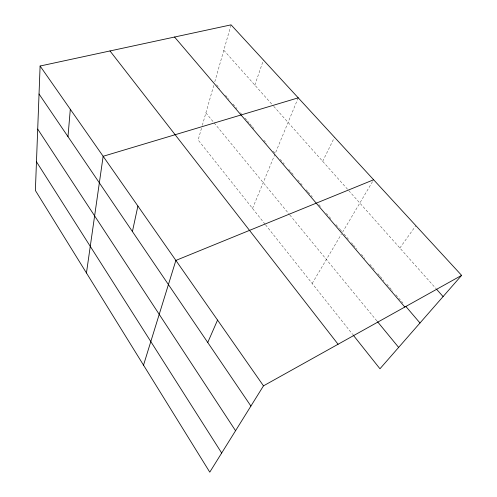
<?xml version="1.0" encoding="UTF-8"?>
<svg xmlns="http://www.w3.org/2000/svg" width="497" height="497" viewBox="0 0 497 497"><rect width="100%" height="100%" fill="white"/><g stroke="black" fill="none" stroke-linecap="round" stroke-linejoin="round"><path stroke-width="0.37" stroke-dasharray="2.48 1.86" d="M201.496 128.263L198.148 139.986L265.056 224.178M202.335 125.331L213.735 85.447M214.797 81.744L231.062 24.85M254.831 85.099L263.453 60.05M252.532 208.423L274.94 154.207M298.231 97.841L275.232 153.498L272.25 150.001M322.671 161.301L334.537 137.284M312.172 283.47L341.333 234.267M342.514 232.279L373.632 179.765M399.855 248.015L415.865 225.657M223.799 50.234L273.238 105.774M273.754 106.352L435.881 288.477M216.574 84.807L219.556 88.298M225.52 95.287L228.999 99.363M232.981 104.016L236.957 108.675M240.436 112.751L241.43 113.912M244.909 117.988L246.897 120.317M247.394 120.895L249.382 123.225M249.879 123.809L251.867 126.139M252.364 126.716L254.352 129.046M263.801 140.111L266.783 143.602M280.233 159.351L284.234 164.035M288.732 169.303L294.23 175.739M297.728 179.839L302.232 185.108M306.227 189.792L307.73 191.55M308.233 192.14L312.265 196.862M318.819 204.534L320.838 206.895M326.38 213.387L331.424 219.289M335.96 224.607L339.488 228.738M339.991 229.328L342.011 231.689M344.005 234.025L348.484 239.268M351.472 242.766L352.963 244.518M353.46 245.096L356.945 249.177M361.425 254.421L364.904 258.502M369.88 264.329L374.359 269.573M377.844 273.648L379.832 275.984M380.335 276.568L383.852 280.681M386.859 284.209L392.885 291.261M395.892 294.789L402.918 303.015M205.895 112.881L213.685 122.361M214.176 122.952L289.335 214.406M289.826 215.002L376.999 321.074M265.535 224.787L352.621 334.369"/><path stroke-width="0.75" d="M40.102 66.02L35.38 190.488L209.771 472.15L263.485 385.846L461.62 275.375L231.062 24.85L40.102 66.02L263.485 385.846M67.983 136.644L70.307 109.265M86.453 272.983L103.146 156.288L298.231 97.841M132.419 231.546L137.899 206.044M143.521 365.152L175.876 260.416L373.632 179.765M207.752 342.489L217.549 320.074M461.62 275.375L379.963 368.768L353.1 334.972M436.397 289.061L443.088 296.572M405.931 306.537L419.984 322.994M174.565 37.033L404.825 307.04M377.49 321.671L398.637 347.403M109.999 50.949L338.072 344.259M39.039 94.02L250.904 406.055M37.71 129.114L235.553 430.719M36.467 161.755L221.681 453.016"/></g></svg>
